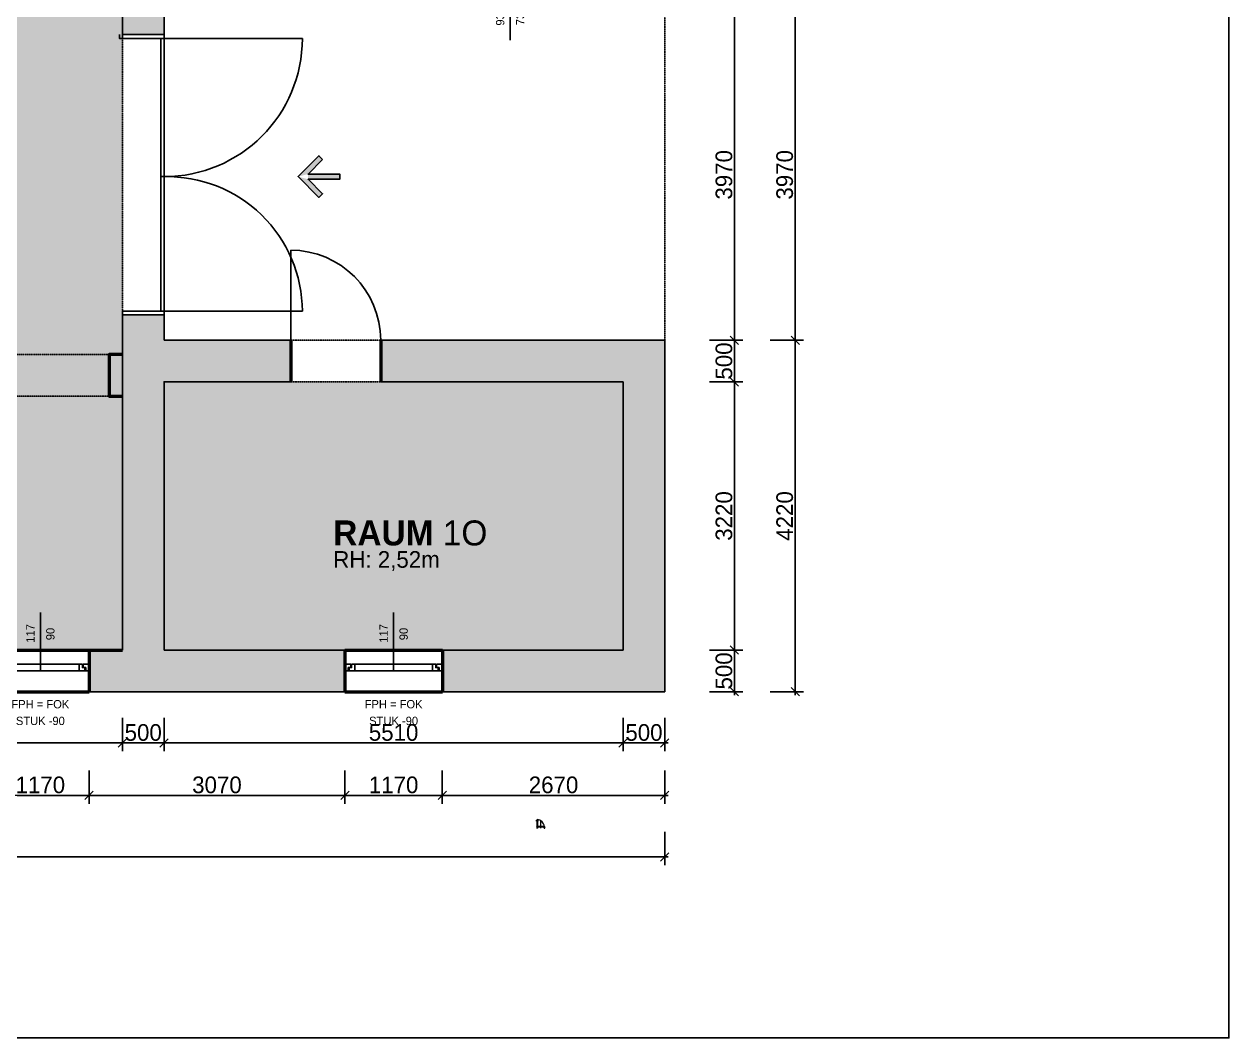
# Model space of a CAD drawing. Header units: metres. Extents: x 2773 to 296211, y -82189 to 61223.
# Drawn here: x 132476 to 146937, y -31770 to -19601 of the extents above; entities that cross this region are included whole.
import ezdxf
from ezdxf.enums import TextEntityAlignment as Align

# ---------------------------------------------------------------- set-up
doc = ezdxf.new("R2010")
doc.units = ezdxf.units.M
doc.header["$LTSCALE"] = 0.5
doc.header["$PDMODE"] = 3
doc.linetypes.add('DASHED2', pattern=[9.525, 6.35, -3.175])
doc.layers.add('-help', color=4, linetype='Continuous', plot=False)
doc.layers.add('KON_HL', color=4, linetype='Continuous', plot=False)
for name, color, linetype, lineweight in [('03 Trockenbau', 30, 'Continuous', 15), ('12 Innentüren', 7, 'Continuous', 5), ('KON_05', 5, 'Continuous', 50)]:
    doc.layers.add(name, color=color, linetype=linetype, lineweight=lineweight)
doc.layers.add('05A Massivholz', color=7, linetype='Continuous', lineweight=20, true_color=0xb85600)
for name, color, linetype in [('KON_025', 1, 'Continuous'), ('KON_050', 5, 'Continuous'), ('KON_MASS', 1, 'Continuous'), ('KON_SCHRAFF', 1, 'Continuous'), ('KON_STRICHLINIE', 1, 'DASHED2'), ('KON_TEXT', 1, 'Continuous')]:
    doc.layers.add(name, color=color, linetype=linetype)
doc.styles.add('Arial Narrow 3 skalliert', font='ARIALN.TTF', dxfattribs={"height": 3})
doc.styles.add('Century_Gothic', font='GOTHIC.TTF')
doc.dimstyles.new('ISO-50 -IR', dxfattribs={"dimscale": 0.5, "dimtxt": 0.2, "dimasz": 0.225, "dimexe": 0.2, "dimexo": 0.1, "dimgap": 0.05, "dimtad": 1, "dimdec": 0, "dimlfac": 100, "dimdsep": 46, "dimtxsty": 'Century_Gothic', "dimblk": 'OBLIQUE', "dimcen": 2.5, "dimdle": 0.2, "dimadec": 1, "dimazin": 0, "dimtfac": 1, "dimtdec": 0, "dimtix": 1, "dimtmove": 2, "dimatfit": 3, "dimldrblk": 'ARCHTICK', "dimfxl": 0.25, "dimfxlon": 1, "dimarcsym": 0})
doc.dimstyles.new('M - 20 - HTL HALLSTATT$0', dxfattribs={"dimscale": 200, "dimtxt": 1.5, "dimasz": 0.5, "dimexe": 0.5, "dimexo": 0.2, "dimgap": 0.1, "dimtad": 1, "dimdec": 1, "dimdsep": 46, "dimtxsty": 'Century_Gothic', "dimblk": 'OBLIQUE', "dimcen": 0, "dimdle": 0.2, "dimclrd": 256, "dimclre": 256, "dimclrt": 256, "dimadec": 1, "dimazin": 0, "dimtfac": 1, "dimtdec": 1, "dimtix": 1, "dimtofl": 0, "dimtmove": 2, "dimatfit": 3, "dimldrblk": 'DOT', "dimfxl": 1.5, "dimfxlon": 1, "dimlwd": -1, "dimlwe": -1, "dimarcsym": 0})

# ---------------------------------------------------------------- blocks, each defined once
blk = doc.blocks.new('PFEIL_E1')
blk.add_lwpolyline([(-0.823, -1.177), (-1, -1), (0, 0), (1, -1), (0.823, -1.177), (0.125, -0.479), (0.125, -2), (-0.125, -2), (-0.125, -0.479)], close=True)
for points in [[(-1, -1), (-0.823, -1.177), (0, 0), (-0.125, -0.479)], [(-0.125, -0.479), (0.125, -0.479), (-0.125, -2), (0.125, -2)], [(0, 0), (0.125, -0.479), (1, -1), (0.823, -1.177)]]:
    blk.add_solid(points)
blk = doc.blocks.new('fen')
for points in [[(-0.04, -0.07), (0, -0.07), (0, 0), (-0.08, 0), (-0.08, -0.04), (-0.04, -0.04)], [(-0.04, -0.05), (-0.08, -0.05), (-0.08, -0.12), (0, -0.12), (0, -0.08), (-0.04, -0.08)]]:
    blk.add_lwpolyline(points, close=True)
blk = doc.blocks.new('*D423')
at = {"layer": 'Defpoints', "color": 0, "transparency": 16777216}
for p in [(0, 0), (1.17, 0), (1.17, 0)]:
    blk.add_point(p, dxfattribs=at)
at = {"color": 0, "transparency": 16777216, "insert": (0.465, 0.45), "char_height": 0.1, "attachment_point": 5, "rotation": 90, "style": 'Century_Gothic'}
blk.add_mtext('117', dxfattribs=at)
blk = doc.blocks.new('_ArchTick')
at = {"color": 0, "linetype": 'Continuous', "const_width": 0.15}
blk.add_lwpolyline([(-0.5, -0.5), (0.5, 0.5)], dxfattribs=at)
blk = doc.blocks.new('_None')
blk = doc.blocks.new('IT 80 WS12 1')
at = {"layer": '05A Massivholz'}
blk.add_line((0.88, 0), (0.88, -0.12), dxfattribs=at)
for points in [[(-0.05, 0), (0, 0), (0, -0.12), (-0.05, -0.12)], [(0.93, 0), (0.88, 0), (0.88, -0.12), (0.92, -0.12)]]:
    blk.add_lwpolyline(points, dxfattribs=at)
at = {"layer": '12 Innentüren'}
for p, q in [((0, 0), (0, 0.04)), ((0, 0.04), (0.08, 0.02)), ((0, 0.03), (0, 0.03)), ((0, 0.03), (0, 0.03)), ((0.01, 0.04), (0.08, 0.03)), ((0.01, 0.03), (0.08, 0.02)), ((0.01, 0.01), (0.01, -0.03)), ((0.02, 0), (0.02, 0)), ((0.44, -0.15), (0.44, 0.74)), ((0, -0.02), (0.01, -0.02)), ((0.01, -0.02), (0.01, -0.02)), ((0.03, 0), (0.02, 0)), ((0.02, 0), (0.02, -0.02)), ((0.02, -0.02), (0.02, 0)), ((0.02, 0), (0.02, 0)), ((0.02, 0), (0.02, -0.01)), ((0.02, -0.01), (0.02, -0.12)), ((0.02, -0.02), (0.02, -0.02)), ((0.02, -0.12), (0.02, -0.09)), ((0.02, -0.09), (0.03, -0.09)), ((0.02, -0.12), (0.02, -0.12)), ((0.02, -0.12), (0.02, -0.12)), ((0.04, 0), (0.03, 0)), ((0.03, 0), (0.03, -0.01)), ((0.03, -0.01), (0.03, 0)), ((0.03, -0.01), (0.03, -0.01)), ((0.03, -0.09), (0.03, -0.12)), ((0.03, -0.12), (0.03, -0.12)), ((0.04, -0.01), (0.04, 0)), ((0.04, -0.12), (0.04, -0.01)), ((0.84, -0.01), (0.84, 0)), ((0.84, 0), (0.84, 0)), ((0.84, 0), (0.84, -0.01)), ((0.84, -0.12), (0.84, -0.01)), ((0.84, -0.01), (0.85, -0.01)), ((0.85, -0.12), (0.84, -0.12)), ((0.85, -0.01), (0.85, 0)), ((0.85, 0), (0.85, 0)), ((0.85, 0), (0.85, -0.02)), ((0.85, -0.02), (0.86, -0.02)), ((0.85, -0.12), (0.85, -0.09)), ((0.85, -0.09), (0.85, -0.09)), ((0.85, -0.09), (0.85, -0.12)), ((0.86, -0.12), (0.85, -0.12)), ((0.86, -0.02), (0.86, 0)), ((0.86, 0), (0.86, 0)), ((0.86, 0), (0.86, -0.01)), ((0.86, -0.01), (0.86, -0.12)), ((0.86, -0.12), (0.86, -0.12))]:
    blk.add_line(p, q, dxfattribs=at)
at = {"layer": '12 Innentüren', "flags": 128}
for points in [[(-0.02, 0.81), (-0.06, 0.81, 0.414214), (-0.06, 0.81), (-0.06, 0.69, -0.414214), (-0.06, 0.69), (-0.08, 0.69, -0.414214), (-0.08, 0.69), (-0.08, 0.83, -0.414214), (-0.08, 0.83), (-0.02, 0.83)], [(0.06, 0.81), (0.1, 0.81, -0.414214), (0.1, 0.81), (0.1, 0.69, 0.414214), (0.1, 0.69), (0.12, 0.69, 0.414214), (0.12, 0.69), (0.12, 0.83, 0.414214), (0.12, 0.83), (0.06, 0.83)]]:
    blk.add_lwpolyline(points, format="xyb", dxfattribs=at)
for points in [[(0.02, -0.02), (0.02, 0), (0.01, 0), (0.01, 0.01), (-0.04, 0.01), (-0.04, 0.01), (-0.05, 0.01), (-0.05, 0), (-0.05, 0), (-0.05, 0.02, -0.414214), (-0.05, 0.03), (0.02, 0.03, -0.414214), (0.02, 0.02), (0.02, -0.02), (0.02, -0.02), (0.02, -0.02)], [(-0.02, 0.83), (-0.02, 0.8, 0.414214), (-0.02, 0.8), (-0.01, 0.8), (-0.01, 0.83), (-0.02, 0.83, 0.414214)], [(-0.01, 0.79), (-0.01, 0.79, -0.414214), (-0.01, 0.79), (-0.01, 0.84, -0.414214), (-0.01, 0.84), (-0.01, 0.84)], [(0.06, 0.79), (0.06, 0.79, 0.414214), (0.06, 0.79), (0.06, 0.84, 0.414214), (0.06, 0.84), (0.06, 0.84)], [(0.06, 0.83), (0.06, 0.8, -0.414214), (0.06, 0.8), (0.06, 0.8), (0.06, 0.83), (0.06, 0.83, -0.414214)], [(0.86, -0.02), (0.86, 0), (0.86, 0), (0.86, 0.01), (0.91, 0.01), (0.91, 0.01), (0.92, 0.01), (0.92, 0), (0.93, 0), (0.93, 0.02, 0.414214), (0.92, 0.03), (0.86, 0.03, 0.414214), (0.85, 0.02), (0.85, -0.02), (0.85, -0.02), (0.86, -0.02)], [(0.85, 0.03), (0.86, 0.03), (0.86, 0.01), (0.85, 0.01), (0.85, 0.02, -0.414214)], [(0.86, 0.01), (0.86, 0.02), (0.87, 0.02), (0.87, 0.01, -0.06387), (0.87, 0, 0.06387), (0.87, 0), (0.87, -0.03), (0.86, -0.03), (0.86, 0, -0.06387), (0.86, 0, 0.06387)], [(0.02, -0.1), (0.02, -0.1), (0.03, -0.1), (0.03, -0.1), (0.03, -0.14, -0.414214), (0.02, -0.14), (-0.04, -0.14, -0.414214), (-0.05, -0.14), (-0.05, -0.12), (-0.04, -0.12), (-0.04, -0.13), (-0.03, -0.13), (-0.03, -0.13), (0.02, -0.13), (0.02, -0.13), (0.02, -0.13)], [(0.85, -0.1), (0.85, -0.1), (0.85, -0.1), (0.85, -0.1), (0.85, -0.14, 0.414214), (0.85, -0.14), (0.92, -0.14, 0.414214), (0.92, -0.14), (0.92, -0.12), (0.92, -0.12), (0.92, -0.13), (0.91, -0.13), (0.91, -0.13), (0.86, -0.13), (0.86, -0.13), (0.85, -0.13)]]:
    blk.add_lwpolyline(points, format="xyb", close=True, dxfattribs=at)
for points in [[(-0.01, 0.13), (-0.01, 0.9), (0.01, 0.9), (0.01, 0.89), (0.04, 0.89), (0.04, 0.87), (0.06, 0.87), (0.06, 0.14), (0.06, 0.08), (0.04, 0.08), (0.04, 0.06), (0.01, 0.06), (0.01, 0.05), (-0.01, 0.05), (-0.01, 0.14)], [(-0.01, 0.9), (-0.01, 0.9), (-0.01, 0.13)], [(-0.01, 0.05), (-0.01, 0.05), (-0.01, 0.14)], [(0.06, 0.13), (0.06, 0.08), (0.04, 0.08), (0.04, 0.06), (0.01, 0.06), (0.01, 0.05), (-0.01, 0.05), (-0.01, 0.13)], [(-0.01, 0.05), (-0.01, 0.05), (-0.01, 0.13)], [(0.01, 0.05), (0.86, 0.05), (0.86, 0.03), (0.85, 0.03), (0.85, 0), (0.83, 0), (0.83, -0.02), (0.63, -0.02), (0.04, -0.02), (0.04, 0), (0.03, 0), (0.03, 0.03), (0.01, 0.03), (0.01, 0.05), (0.01, 0.05)], [(0.01, 0.05), (0.01, 0.05), (0.1, 0.05)], [(0.86, 0.05), (0.86, 0.05), (0.01, 0.05)]]:
    blk.add_lwpolyline(points, dxfattribs=at)
at = {"layer": '12 Innentüren'}
for points in [[(0, -0.02, -0.17114), (0, -0.02), (0, 0.01)], [(0.02, -0.01, 0.278459), (0.01, -0.01), (0.01, 0), (0.01, 0.01, -0.414214), (0.01, 0.01)], [(0.01, -0.02, -0.17114), (0.01, -0.01), (0.01, -0.01), (0.01, -0.01, -0.278459), (0.01, -0.01), (0.01, -0.03), (0.02, -0.03)], [(0.01, -0.02, -0.226983), (0.01, -0.02), (0.01, -0.02)], [(0.01, -0.02), (0.01, -0.02, -0.226983), (0.01, -0.02)]]:
    blk.add_lwpolyline(points, format="xyb", dxfattribs=at)
for points in [[(0, 0), (0, 0), (0, 0.01)], [(0, 0), (0, -0.03), (0.02, -0.03)], [(0.01, 0.01), (0.01, 0.01), (0.01, 0.01)]]:
    blk.add_lwpolyline(points, dxfattribs=at)
for radius in [0.009, 0.006]:
    blk.add_circle((0, 0.04), radius, dxfattribs=at)
for centre, radius, start, end in [((0, 0.04), 0.85, 0.6349, 90.635), ((0.01, 0.01), 0.002, 90, 180), ((0.03, -0.12), 0.005, 270, 0), ((0.84, -0.12), 0.005, 180, 270)]:
    blk.add_arc(centre, radius, start, end, dxfattribs=at)
blk = doc.blocks.new('_Oblique')
at = {"color": 0, "linetype": 'ByBlock', "lineweight": -2}
blk.add_line((-0.5, -0.5), (0.5, 0.5), dxfattribs=at)
blk = doc.blocks.new('*D545')
at = {"layer": 'Defpoints', "color": 0, "transparency": 16777216}
for p in [(139666, -19425), (140166, -23395), (141002, -23395)]:
    blk.add_point(p, dxfattribs=at)
at = {"layer": 'KON_MASS', "transparency": 16777216}
for p, q in [((140702, -19425), (141102, -19425)), ((141002, -19385), (141002, -23435)), ((140702, -23395), (141102, -23395))]:
    blk.add_line(p, q, dxfattribs=at)
at = {"layer": 'KON_MASS', "transparency": 16777216, "xscale": 100, "yscale": 100, "zscale": 100}
for p, rotation in [((141002, -19425), 90), ((141002, -23395), 270)]:
    blk.add_blockref('_Oblique', p, dxfattribs=dict(at, rotation=rotation))
at = {"layer": 'KON_MASS', "transparency": 16777216, "insert": (140877, -21410), "char_height": 200, "attachment_point": 5, "rotation": 90, "style": 'Century_Gothic'}
blk.add_mtext('3970', dxfattribs=at)
blk = doc.blocks.new('_Dot')
at = {"color": 0, "linetype": 'ByBlock', "lineweight": -2}
blk.add_line((-0.5, 0), (-1, 0), dxfattribs=at)
at = {"color": 0, "linetype": 'ByBlock', "const_width": 0.5}
blk.add_lwpolyline([(-0.25, 0, 1), (0.25, 0, 1)], format="xyb", close=True, dxfattribs=at)
blk = doc.blocks.new('*D546')
at = {"layer": 'Defpoints', "color": 0, "transparency": 16777216}
for p in [(140166, -23395), (139666, -23895), (141002, -23895)]:
    blk.add_point(p, dxfattribs=at)
at = {"layer": 'KON_MASS', "transparency": 16777216}
for p, q in [((140702, -23395), (141102, -23395)), ((141002, -23355), (141002, -23935)), ((140702, -23895), (141102, -23895))]:
    blk.add_line(p, q, dxfattribs=at)
at = {"layer": 'KON_MASS', "transparency": 16777216, "xscale": 100, "yscale": 100, "zscale": 100}
for p, rotation in [((141002, -23395), 90), ((141002, -23895), 270)]:
    blk.add_blockref('_Oblique', p, dxfattribs=dict(at, rotation=rotation))
at = {"layer": 'KON_MASS', "transparency": 16777216, "insert": (140877, -23645), "char_height": 200, "attachment_point": 5, "rotation": 90, "style": 'Century_Gothic'}
blk.add_mtext('500', dxfattribs=at)
blk = doc.blocks.new('*D547')
at = {"layer": 'Defpoints', "color": 0, "transparency": 16777216}
for p in [(139666, -23895), (139666, -27115), (141002, -27115)]:
    blk.add_point(p, dxfattribs=at)
at = {"layer": 'KON_MASS', "transparency": 16777216}
for p, q in [((141002, -23855), (141002, -27155)), ((140702, -23895), (141102, -23895)), ((140702, -27115), (141102, -27115))]:
    blk.add_line(p, q, dxfattribs=at)
at = {"layer": 'KON_MASS', "transparency": 16777216, "xscale": 100, "yscale": 100, "zscale": 100}
for p, rotation in [((141002, -23895), 90), ((141002, -27115), 270)]:
    blk.add_blockref('_Oblique', p, dxfattribs=dict(at, rotation=rotation))
at = {"layer": 'KON_MASS', "transparency": 16777216, "insert": (140877, -25505), "char_height": 200, "attachment_point": 5, "rotation": 90, "style": 'Century_Gothic'}
blk.add_mtext('3220', dxfattribs=at)
blk = doc.blocks.new('*D548')
at = {"layer": 'Defpoints', "color": 0, "transparency": 16777216}
for p in [(139666, -27115), (140166, -27615), (141002, -27615)]:
    blk.add_point(p, dxfattribs=at)
at = {"layer": 'KON_MASS', "transparency": 16777216}
for p, q in [((140702, -27115), (141102, -27115)), ((141002, -27075), (141002, -27655)), ((140702, -27615), (141102, -27615))]:
    blk.add_line(p, q, dxfattribs=at)
at = {"layer": 'KON_MASS', "transparency": 16777216, "xscale": 100, "yscale": 100, "zscale": 100}
for p, rotation in [((141002, -27115), 90), ((141002, -27615), 270)]:
    blk.add_blockref('_Oblique', p, dxfattribs=dict(at, rotation=rotation))
at = {"layer": 'KON_MASS', "transparency": 16777216, "insert": (140877, -27365), "char_height": 200, "attachment_point": 5, "rotation": 90, "style": 'Century_Gothic'}
blk.add_mtext('500', dxfattribs=at)
blk = doc.blocks.new('*D550')
at = {"layer": 'Defpoints', "color": 0, "transparency": 16777216}
for p in [(140166, -19425), (140166, -23395), (141731, -23395)]:
    blk.add_point(p, dxfattribs=at)
at = {"layer": 'KON_MASS', "transparency": 16777216}
for p, q in [((141431, -19425), (141831, -19425)), ((141731, -19385), (141731, -23435)), ((141431, -23395), (141831, -23395))]:
    blk.add_line(p, q, dxfattribs=at)
at = {"layer": 'KON_MASS', "transparency": 16777216, "xscale": 100, "yscale": 100, "zscale": 100}
for p, rotation in [((141731, -19425), 90), ((141731, -23395), 270)]:
    blk.add_blockref('_Oblique', p, dxfattribs=dict(at, rotation=rotation))
at = {"layer": 'KON_MASS', "transparency": 16777216, "insert": (141606, -21410), "char_height": 200, "attachment_point": 5, "rotation": 90, "style": 'Century_Gothic'}
blk.add_mtext('3970', dxfattribs=at)
blk = doc.blocks.new('*D551')
at = {"layer": 'Defpoints', "color": 0, "transparency": 16777216}
for p in [(140166, -23395), (140166, -27615), (141731, -27615)]:
    blk.add_point(p, dxfattribs=at)
at = {"layer": 'KON_MASS', "transparency": 16777216}
for p, q in [((141431, -23395), (141831, -23395)), ((141731, -23355), (141731, -27655)), ((141431, -27615), (141831, -27615))]:
    blk.add_line(p, q, dxfattribs=at)
at = {"layer": 'KON_MASS', "transparency": 16777216, "xscale": 100, "yscale": 100, "zscale": 100}
for p, rotation in [((141731, -23395), 90), ((141731, -27615), 270)]:
    blk.add_blockref('_Oblique', p, dxfattribs=dict(at, rotation=rotation))
at = {"layer": 'KON_MASS', "transparency": 16777216, "insert": (141606, -25505), "char_height": 200, "attachment_point": 5, "rotation": 90, "style": 'Century_Gothic'}
blk.add_mtext('4220', dxfattribs=at)
blk = doc.blocks.new('*D553')
at = {"layer": 'Defpoints', "color": 0, "transparency": 16777216}
for p in [(139666, -27115), (140166, -27615), (139666, -28230)]:
    blk.add_point(p, dxfattribs=at)
at = {"layer": 'KON_MASS', "transparency": 16777216}
for p, q in [((139666, -27930), (139666, -28330)), ((140166, -27930), (140166, -28330)), ((140206, -28230), (139626, -28230))]:
    blk.add_line(p, q, dxfattribs=at)
at = {"layer": 'KON_MASS', "transparency": 16777216, "xscale": 100, "yscale": 100, "zscale": 100, "rotation": 180}
blk.add_blockref('_Oblique', (139666, -28230), dxfattribs=at)
at = {"layer": 'KON_MASS', "transparency": 16777216, "xscale": 100, "yscale": 100, "zscale": 100}
blk.add_blockref('_Oblique', (140166, -28230), dxfattribs=at)
at = {"layer": 'KON_MASS', "transparency": 16777216, "insert": (139916, -28105), "char_height": 200, "attachment_point": 5, "style": 'Century_Gothic'}
blk.add_mtext('500', dxfattribs=at)
blk = doc.blocks.new('*D554')
at = {"layer": 'Defpoints', "color": 0, "transparency": 16777216}
for p in [(134156, -27115), (139666, -27115), (134156, -28230)]:
    blk.add_point(p, dxfattribs=at)
at = {"layer": 'KON_MASS', "transparency": 16777216}
for p, q in [((134156, -27930), (134156, -28330)), ((139666, -27930), (139666, -28330)), ((139706, -28230), (134116, -28230))]:
    blk.add_line(p, q, dxfattribs=at)
at = {"layer": 'KON_MASS', "transparency": 16777216, "xscale": 100, "yscale": 100, "zscale": 100, "rotation": 180}
blk.add_blockref('_Oblique', (134156, -28230), dxfattribs=at)
at = {"layer": 'KON_MASS', "transparency": 16777216, "xscale": 100, "yscale": 100, "zscale": 100}
blk.add_blockref('_Oblique', (139666, -28230), dxfattribs=at)
at = {"layer": 'KON_MASS', "transparency": 16777216, "insert": (136911, -28105), "char_height": 200, "attachment_point": 5, "style": 'Century_Gothic'}
blk.add_mtext('5510', dxfattribs=at)
blk = doc.blocks.new('*D555')
at = {"layer": 'Defpoints', "color": 0, "transparency": 16777216}
for p in [(133656, -27115), (134156, -27115), (133656, -28230)]:
    blk.add_point(p, dxfattribs=at)
at = {"layer": 'KON_MASS', "transparency": 16777216}
for p, q in [((133656, -27930), (133656, -28330)), ((134156, -27930), (134156, -28330)), ((134196, -28230), (133616, -28230))]:
    blk.add_line(p, q, dxfattribs=at)
at = {"layer": 'KON_MASS', "transparency": 16777216, "xscale": 100, "yscale": 100, "zscale": 100, "rotation": 180}
blk.add_blockref('_Oblique', (133656, -28230), dxfattribs=at)
at = {"layer": 'KON_MASS', "transparency": 16777216, "xscale": 100, "yscale": 100, "zscale": 100}
blk.add_blockref('_Oblique', (134156, -28230), dxfattribs=at)
at = {"layer": 'KON_MASS', "transparency": 16777216, "insert": (133906, -28105), "char_height": 200, "attachment_point": 5, "style": 'Century_Gothic'}
blk.add_mtext('500', dxfattribs=at)
blk = doc.blocks.new('*D556')
at = {"layer": 'Defpoints', "color": 0, "transparency": 16777216}
for p in [(122216, -27115), (133656, -27115), (122216, -28230)]:
    blk.add_point(p, dxfattribs=at)
at = {"layer": 'KON_MASS', "transparency": 16777216}
for p, q in [((122216, -27930), (122216, -28330)), ((133656, -27930), (133656, -28330)), ((133696, -28230), (122176, -28230))]:
    blk.add_line(p, q, dxfattribs=at)
at = {"layer": 'KON_MASS', "transparency": 16777216, "xscale": 100, "yscale": 100, "zscale": 100, "rotation": 180}
blk.add_blockref('_Oblique', (122216, -28230), dxfattribs=at)
at = {"layer": 'KON_MASS', "transparency": 16777216, "xscale": 100, "yscale": 100, "zscale": 100}
blk.add_blockref('_Oblique', (133656, -28230), dxfattribs=at)
at = {"layer": 'KON_MASS', "transparency": 16777216, "insert": (127936, -28105), "char_height": 200, "attachment_point": 5, "style": 'Century_Gothic'}
blk.add_mtext('11440', dxfattribs=at)
blk = doc.blocks.new('*D559')
at = {"layer": 'Defpoints', "color": 0, "transparency": 16777216}
for p in [(132086, -27615), (133256, -27615), (133256, -28859)]:
    blk.add_point(p, dxfattribs=at)
at = {"layer": 'KON_MASS', "transparency": 16777216}
for p, q in [((132086, -28559), (132086, -28959)), ((133256, -28559), (133256, -28959)), ((132046, -28859), (133296, -28859))]:
    blk.add_line(p, q, dxfattribs=at)
at = {"layer": 'KON_MASS', "transparency": 16777216, "xscale": 100, "yscale": 100, "zscale": 100, "rotation": 180}
blk.add_blockref('_Oblique', (132086, -28859), dxfattribs=at)
at = {"layer": 'KON_MASS', "transparency": 16777216, "xscale": 100, "yscale": 100, "zscale": 100}
blk.add_blockref('_Oblique', (133256, -28859), dxfattribs=at)
at = {"layer": 'KON_MASS', "transparency": 16777216, "insert": (132671, -28734), "char_height": 200, "attachment_point": 5, "style": 'Century_Gothic'}
blk.add_mtext('1170', dxfattribs=at)
blk = doc.blocks.new('*D560')
at = {"layer": 'Defpoints', "color": 0, "transparency": 16777216}
for p in [(133256, -27615), (136326, -27615), (136326, -28859)]:
    blk.add_point(p, dxfattribs=at)
at = {"layer": 'KON_MASS', "transparency": 16777216}
for p, q in [((133256, -28559), (133256, -28959)), ((136326, -28559), (136326, -28959)), ((133216, -28859), (136366, -28859))]:
    blk.add_line(p, q, dxfattribs=at)
at = {"layer": 'KON_MASS', "transparency": 16777216, "xscale": 100, "yscale": 100, "zscale": 100, "rotation": 180}
blk.add_blockref('_Oblique', (133256, -28859), dxfattribs=at)
at = {"layer": 'KON_MASS', "transparency": 16777216, "xscale": 100, "yscale": 100, "zscale": 100}
blk.add_blockref('_Oblique', (136326, -28859), dxfattribs=at)
at = {"layer": 'KON_MASS', "transparency": 16777216, "insert": (134791, -28734), "char_height": 200, "attachment_point": 5, "style": 'Century_Gothic'}
blk.add_mtext('3070', dxfattribs=at)
blk = doc.blocks.new('*D561')
at = {"layer": 'Defpoints', "color": 0, "transparency": 16777216}
for p in [(136326, -27615), (137496, -27615), (137496, -28859)]:
    blk.add_point(p, dxfattribs=at)
at = {"layer": 'KON_MASS', "transparency": 16777216}
for p, q in [((136326, -28559), (136326, -28959)), ((137496, -28559), (137496, -28959)), ((136286, -28859), (137536, -28859))]:
    blk.add_line(p, q, dxfattribs=at)
at = {"layer": 'KON_MASS', "transparency": 16777216, "xscale": 100, "yscale": 100, "zscale": 100, "rotation": 180}
blk.add_blockref('_Oblique', (136326, -28859), dxfattribs=at)
at = {"layer": 'KON_MASS', "transparency": 16777216, "xscale": 100, "yscale": 100, "zscale": 100}
blk.add_blockref('_Oblique', (137496, -28859), dxfattribs=at)
at = {"layer": 'KON_MASS', "transparency": 16777216, "insert": (136911, -28734), "char_height": 200, "attachment_point": 5, "style": 'Century_Gothic'}
blk.add_mtext('1170', dxfattribs=at)
blk = doc.blocks.new('*D562')
at = {"layer": 'Defpoints', "color": 0, "transparency": 16777216}
for p in [(137496, -27615), (140166, -27615), (140166, -28859)]:
    blk.add_point(p, dxfattribs=at)
at = {"layer": 'KON_MASS', "transparency": 16777216}
for p, q in [((137496, -28559), (137496, -28959)), ((140166, -28559), (140166, -28959)), ((137456, -28859), (140206, -28859))]:
    blk.add_line(p, q, dxfattribs=at)
at = {"layer": 'KON_MASS', "transparency": 16777216, "xscale": 100, "yscale": 100, "zscale": 100, "rotation": 180}
blk.add_blockref('_Oblique', (137496, -28859), dxfattribs=at)
at = {"layer": 'KON_MASS', "transparency": 16777216, "xscale": 100, "yscale": 100, "zscale": 100}
blk.add_blockref('_Oblique', (140166, -28859), dxfattribs=at)
at = {"layer": 'KON_MASS', "transparency": 16777216, "insert": (138831, -28734), "char_height": 200, "attachment_point": 5, "style": 'Century_Gothic'}
blk.add_mtext('2670', dxfattribs=at)
blk = doc.blocks.new('*D563')
at = {"layer": 'Defpoints', "color": 0, "transparency": 16777216}
for p in [(121716, -27615), (140166, -27615), (140166, -29597)]:
    blk.add_point(p, dxfattribs=at)
at = {"layer": 'KON_MASS', "transparency": 16777216}
for p, q in [((121716, -29297), (121716, -29697)), ((140166, -29297), (140166, -29697)), ((121676, -29597), (140206, -29597))]:
    blk.add_line(p, q, dxfattribs=at)
at = {"layer": 'KON_MASS', "transparency": 16777216, "xscale": 100, "yscale": 100, "zscale": 100, "rotation": 180}
blk.add_blockref('_Oblique', (121716, -29597), dxfattribs=at)
at = {"layer": 'KON_MASS', "transparency": 16777216, "xscale": 100, "yscale": 100, "zscale": 100}
blk.add_blockref('_Oblique', (140166, -29597), dxfattribs=at)
at = {"layer": 'KON_MASS', "transparency": 16777216, "insert": (130941, -29472), "char_height": 200, "attachment_point": 5, "style": 'Century_Gothic'}
blk.add_mtext('18450', dxfattribs=at)
blk = doc.blocks.new('*D686')
at = {"layer": 'Defpoints', "color": 0, "transparency": 16777216}
for p in [(0, 0.08), (0.93, 0.08), (0.93, 0.08)]:
    blk.add_point(p, dxfattribs=at)
at = {"color": 0, "transparency": 16777216, "insert": (0.345, -0.37), "char_height": 0.1, "attachment_point": 5, "rotation": 90, "style": 'Century_Gothic'}
blk.add_mtext('93', dxfattribs=at)
blk = doc.blocks.new('*U419')
blk.add_lwpolyline([(0.585, 0), (0.585, 0.7)])
blk.add_lwpolyline([(0.12, 0), (0.12, 0.08), (1.05, 0.08), (1.05, 0)], close=True)
at = {"rotation": 90}
blk.add_blockref('fen', (0, 0.08), dxfattribs=at)
at = {"xscale": -1, "rotation": 270}
blk.add_blockref('fen', (1.17, 0.08), dxfattribs=at)
at = {"style": 'Century_Gothic'}
blk.add_attdef('HÖHE', text='', height=0.1, rotation=90, dxfattribs=at).set_placement((0.705, 0.443), align=Align.MIDDLE_CENTER)
for tag, p in [('FPH', (0.585, -0.4)), ('STUK', (0.585, -0.6))]:
    blk.add_attdef(tag, text='', height=0.1, dxfattribs=at).set_placement(p, align=Align.MIDDLE_CENTER)
dim = blk.add_linear_dim(base=(1.17, 0), p1=(0, 0), p2=(1.17, 0), dimstyle='ISO-50 -IR', override={"dimblk1": 'None', "dimblk2": 'None', "dimsah": 1, "dimse1": 1, "dimse2": 1, "dimsd1": 1, "dimsd2": 1})
dim.commit()
dim.dimension.update_dxf_attribs({"geometry": '*D423', "text_midpoint": (0.465, 0.45), "dimtype": 160, "text_rotation": 90})
blk = doc.blocks.new('*U685')
blk.add_lwpolyline([(0.12, 0.08), (0.12, 0), (0.81, 0), (0.81, 0.08)], close=True)
blk.add_lwpolyline([(0.465, 0.08), (0.465, -0.62)])
at = {"xscale": -1, "rotation": 89.99999999999993}
blk.add_blockref('fen', (0, 0), dxfattribs=at)
at = {"rotation": 269.9999999999999}
blk.add_blockref('fen', (0.93, 0), dxfattribs=at)
at = {"style": 'Century_Gothic'}
for tag, rotation, p in [('STUK', 360, (0.465, 0.68)), ('FPH', 360, (0.465, 0.48)), ('HÖHE', 90, (0.585, -0.378))]:
    blk.add_attdef(tag, text='', height=0.1, rotation=rotation, dxfattribs=at).set_placement(p, align=Align.MIDDLE_CENTER)
dim = blk.add_linear_dim(base=(0.93, 0.08), p1=(0, 0.08), p2=(0.93, 0.08), dimstyle='ISO-50 -IR', override={"dimblk1": 'None', "dimblk2": 'None', "dimsah": 1, "dimse1": 1, "dimse2": 1, "dimsd1": 1, "dimsd2": 1})
dim.commit()
dim.dimension.update_dxf_attribs({"geometry": '*D686', "text_midpoint": (0.345, -0.37), "dimtype": 160, "text_rotation": 90})

msp = doc.modelspace()

# ---------------------------------------------------------------- hatches: boundary and pattern name
at = {"layer": 'KON_SCHRAFF', "true_color": 0x939598, "transparency": 33554602}
h = msp.add_hatch(color=252, dxfattribs=at)
h.dxf.hatch_style = 1
h.paths.add_polyline_path([(131016.21, -14494.55), (121716.21, -14494.55), (121716.21, -15594.55), (122216.21, -15594.55), (122216.21, -14994.55), (127086.21, -14994.55), (127266.21, -14994.55), (131016.21, -14994.55)])
h.paths.add_polyline_path([(133716.21, -14494.55), (132166.21, -14494.55), (132166.21, -14994.55), (132166.21, -18924.55), (131526.21, -18924.55), (131526.21, -19445.99), (132666.21, -19445.99), (132666.21, -14994.55), (133716.21, -14994.55)])
h.paths.add_polyline_path([(136486.21, -14494.55), (134346.21, -14494.55), (134346.21, -14994.55), (136486.21, -14994.55)])
h.paths.add_polyline_path([(140166.21, -14494.55), (137626.21, -14494.55), (137626.21, -14994.55), (139666.21, -14994.55), (139666.21, -18924.55), (138776.21, -18924.55), (138776.21, -19424.55), (140166.21, -19424.55)])
h.paths.add_polyline_path([(137846.21, -18924.55), (134156.21, -18924.55), (133656.21, -18924.55), (133656.21, -19424.55), (133656.21, -19727.05), (134156.21, -19727.05), (134156.21, -19424.55), (137846.21, -19424.55)])
h.paths.add_polyline_path([(134156.21, -23092.05), (133656.21, -23092.05), (133656.21, -23394.55), (133656.21, -27114.55), (133256.21, -27114.55), (133256.21, -27614.55), (136326.21, -27614.55), (136326.21, -27114.55), (134156.21, -27114.55), (134156.21, -23894.55)])
h.paths.add_polyline_path([(135676.21, -23394.55), (134156.21, -23394.55), (134156.21, -23894.55), (135676.21, -23894.55)], flags=17)
h.paths.add_polyline_path([(140166.21, -23394.55), (136756.21, -23394.55), (136756.21, -23894.55), (139666.21, -23894.55), (139666.21, -27114.55), (137496.21, -27114.55), (137496.21, -27614.55), (140166.21, -27614.55)])
h.paths.add_polyline_path([(132086.21, -27114.55), (130346.21, -27114.55), (122216.21, -27114.55), (122216.21, -26167.55), (121716.21, -26167.55), (121716.21, -27614.55), (130346.21, -27614.55), (132086.21, -27614.55)])
h.paths.add_polyline_path([(132336.21, -23567.55), (122216.21, -23567.55), (122216.21, -23092.05), (121716.21, -23092.05), (121716.21, -25007.55), (122216.21, -25007.55), (122216.21, -24067.55), (132336.21, -24067.55)])
h.paths.add_polyline_path([(122216.21, -18665.99), (121716.21, -18665.99), (121716.21, -19727.05), (122216.21, -19727.05), (122216.21, -19445.99), (122216.21, -19265.99)])
h.paths.add_polyline_path([(122216.21, -16594.55), (121716.21, -16594.55), (121716.21, -17665.99), (122216.21, -17665.99)])
at = {"layer": 'KON_SCHRAFF', "true_color": 0xc5b7aa, "transparency": 33554470}
h = msp.add_hatch(color=9, dxfattribs=at)
h.dxf.hatch_style = 1
h.paths.add_polyline_path([(132166.21, -14994.55), (127086.21, -14994.55), (122216.21, -14994.55), (122216.21, -19445.99), (122216.21, -23567.55), (132336.21, -23567.55), (132336.21, -24067.55), (122216.21, -24067.55), (122216.21, -27114.55), (133656.21, -27114.55), (133656.21, -24067.55), (133496.21, -24067.55), (133496.21, -23567.55), (133656.21, -23567.55), (133656.21, -18924.55), (139666.21, -18924.55), (139666.21, -14994.55), (132666.21, -14994.55), (132666.21, -19445.99), (131526.21, -19445.99), (131526.21, -18924.55), (132166.21, -18924.55)])
h.paths.add_polyline_path([(139666.21, -23894.55), (134156.21, -23894.55), (134156.21, -27114.55), (139666.21, -27114.55)], flags=17)
at = {"layer": 'KON_SCHRAFF', "true_color": 0xb5a392, "transparency": 33554613}
h = msp.add_hatch(color=253, dxfattribs=at)
h.dxf.hatch_style = 1
h.paths.add_polyline_path([(122216.21, -19265.99), (122216.21, -19445.99), (125626.21, -19445.99), (125626.21, -19265.99)])
h.paths.add_polyline_path([(127086.21, -19445.99), (127456.21, -19445.99), (127456.21, -18924.55), (127086.21, -18924.55)])
h.paths.add_polyline_path([(129896.21, -19445.99), (130266.21, -19445.99), (130266.21, -18924.55), (129896.21, -18924.55)])
h.paths.add_polyline_path([(127302.2, -21730.67), (128716.82, -21730.67), (128716.82, -21298.93), (127302.2, -21298.93)], flags=9)
h.paths.add_polyline_path([(126697.48, -21536.33), (128878.34, -21536.33), (128878.34, -20879.94), (126697.48, -20879.94)], flags=9)
h.paths.add_polyline_path([(136111.32, -26243.21), (137525.94, -26243.21), (137525.94, -25811.46), (136111.32, -25811.46)], flags=9)
h.paths.add_polyline_path([(136073.61, -26033.21), (138128.23, -26033.21), (138128.23, -25376.82), (136073.61, -25376.82)], flags=9)
h.paths.add_polyline_path([(126717.86, -26108.44), (128132.47, -26108.44), (128132.47, -25676.69), (126717.86, -25676.69)], flags=9)
h.paths.add_polyline_path([(126680.15, -25898.44), (128734.77, -25898.44), (128734.77, -25242.05), (126680.15, -25242.05)], flags=9)
h.paths.add_polyline_path([(128830.35, -17232.68), (130244.97, -17232.68), (130244.97, -16800.94), (128830.35, -16800.94)], flags=9)
h.paths.add_polyline_path([(128792.64, -17022.69), (130847.26, -17022.69), (130847.26, -16366.3), (128792.64, -16366.3)], flags=9)
h.paths.add_polyline_path([(135416.73, -17232.68), (136831.34, -17232.68), (136831.34, -16800.94), (135416.73, -16800.94)], flags=9)
h.paths.add_polyline_path([(135379.02, -17022.69), (137433.64, -17022.69), (137433.64, -16366.3), (135379.02, -16366.3)], flags=9)
at = {"layer": 'KON_SCHRAFF', "true_color": 0x939598, "transparency": 33554602}
h = msp.add_hatch(color=252, dxfattribs=at)
h.dxf.hatch_style = 1
h.paths.add_polyline_path([(133656.21, -23567.55), (133496.21, -23567.55), (133496.21, -24067.55), (133656.21, -24067.55)])

# ---------------------------------------------------------------- linework, layer by layer
at = {"layer": '-help'}
msp.add_lwpolyline([(146936.79, -10906.62), (113860.52, -10906.62), (113860.52, -31770.04), (146936.79, -31770.04)], close=True, dxfattribs=at)
at = {"layer": 'KON_025'}
for points in [[(133656.21, -19772.05), (133656.21, -19727.05), (134156.21, -19727.05), (134156.21, -19772.05)], [(134116.21, -21432.05), (134116.21, -19772.05), (134156.21, -19772.05), (134156.21, -21432.05)], [(134116.21, -23047.05), (134116.21, -21432.05), (134156.21, -21432.05), (134156.21, -23047.05)], [(133656.21, -23092.05), (133656.21, -23047.05), (134156.21, -23047.05), (134156.21, -23092.05)]]:
    msp.add_lwpolyline(points, close=True, dxfattribs=at)
for points in [[(134156.21, -19772.05), (135816.21, -19772.05)], [(135676.21, -23894.55), (135676.21, -22314.55)], [(134156.21, -23047.05), (135816.21, -23047.05)]]:
    msp.add_lwpolyline(points, dxfattribs=at)
for centre, radius, start, end in [((134156.21, -19772.05), 1660, 270, 0), ((134194.11, -23053.72), 1622.11, 0.23552, 91.338922), ((135676.21, -23394.55), 1080, 0, 90)]:
    msp.add_arc(centre, radius, start, end, dxfattribs=at)
at = {"layer": 'KON_05'}
for points in [[(135676.21, -23394.55), (135676.21, -23894.55)], [(136756.21, -23394.55), (136756.21, -23894.55)], [(133496.21, -23567.55), (133496.21, -24067.55)], [(133656.21, -23567.55), (133496.21, -23567.55), (133496.21, -24067.55), (133656.21, -24067.55)], [(132086.21, -27114.55), (133656.21, -27114.55)], [(133256.21, -27114.55), (133256.21, -27614.55)], [(136326.21, -27114.55), (136326.21, -27614.55)], [(136326.21, -27114.55), (137496.21, -27114.55)], [(137496.21, -27114.55), (137496.21, -27614.55)], [(132086.21, -27614.55), (133256.21, -27614.55)], [(136326.21, -27614.55), (137496.21, -27614.55)]]:
    msp.add_lwpolyline(points, dxfattribs=at)
at = {"layer": 'KON_050'}
for points in [[(133656.21, -19727.05), (133656.21, -18924.55)], [(133656.21, -19424.55), (133656.21, -19727.05), (134156.21, -19727.05), (134156.21, -19424.55)], [(133656.21, -23567.55), (133656.21, -23092.05), (134156.21, -23092.05), (134156.21, -23394.55)], [(135676.21, -23394.55), (134156.21, -23394.55)], [(140166.21, -23394.55), (136756.21, -23394.55)], [(140166.21, -23394.55), (140166.21, -27614.55), (137496.21, -27614.55)], [(133656.21, -23567.55), (133496.21, -23567.55)], [(134156.21, -27114.55), (134156.21, -23894.55), (135676.21, -23894.55)], [(136756.21, -23894.55), (139666.21, -23894.55)], [(139666.21, -23894.55), (139666.21, -27114.55), (137496.21, -27114.55)], [(133496.21, -24067.55), (133656.21, -24067.55)], [(133656.21, -24067.55), (133656.21, -27114.55)], [(133656.21, -27114.55), (133256.21, -27114.55)], [(136326.21, -27114.55), (134156.21, -27114.55)], [(136326.21, -27614.55), (133256.21, -27614.55)]]:
    msp.add_lwpolyline(points, dxfattribs=at)
at = {"layer": 'KON_HL'}
for points in [[(133619.49, -19727.05), (133619.49, -19772.05), (134156.21, -19772.05), (134156.21, -19727.05)], [(134116.21, -21432.05), (134116.21, -19772.05), (134156.21, -19772.05), (134156.21, -21432.05)], [(134156.21, -23047.05), (134116.21, -23047.05), (134116.21, -21432.05)], [(134156.21, -21432.05), (134156.21, -23047.05)], [(133656.21, -23092.05), (133656.21, -23047.05), (134156.21, -23047.05), (134156.21, -23092.05)], [(133656.21, -23394.55), (133656.21, -27114.55)], [(135676.21, -23394.55), (134156.21, -23394.55)], [(135676.21, -23394.55), (135676.21, -23894.55)], [(139666.21, -23394.55), (136756.21, -23394.55)], [(139666.21, -23894.55), (136756.21, -23894.55), (136756.21, -23394.55)], [(133656.21, -24067.55), (133656.21, -23567.55), (133496.21, -23567.55)], [(133656.21, -23567.55), (133496.21, -23567.55), (133496.21, -24067.55)], [(133656.21, -27114.55), (133656.21, -24067.55), (133496.21, -24067.55)], [(133656.21, -27114.55), (133256.21, -27114.55), (133256.21, -27614.55)], [(136326.21, -27614.55), (136326.21, -27114.55)]]:
    msp.add_lwpolyline(points, dxfattribs=at)
at = {"layer": 'KON_STRICHLINIE'}
for points in [[(140166.21, -19424.55), (140166.21, -23394.55)], [(133656.21, -23092.05), (133656.21, -19727.05)], [(134156.21, -23092.05), (134156.21, -19727.05)], [(135676.21, -23394.55), (136756.21, -23394.55)], [(135676.21, -23894.55), (136756.21, -23894.55)]]:
    msp.add_lwpolyline(points, dxfattribs=at)
msp.add_lwpolyline([(132336.21, -23567.55), (133496.21, -23567.55), (133496.21, -24067.55), (132336.21, -24067.55)], close=True, dxfattribs=at)

# ---------------------------------------------------------------- block references
at = {"xscale": -250, "yscale": 250, "zscale": 250, "rotation": 90}
msp.add_blockref('PFEIL_E1', (135765.02, -21432.05), dxfattribs=at)
at = {"layer": '03 Trockenbau', "linetype": 'ByBlock', "xscale": 100, "yscale": 100, "zscale": 100}
msp.add_blockref('IT 80 WS12 1', (138633.53, -29239.24), dxfattribs=at)
at = {"layer": 'KON_MASS'}
ref = msp.add_blockref('*U685', (137846.21, -19174.55), dxfattribs=dict(at, xscale=1000, yscale=1000, zscale=1000))
ref.add_attrib('FPH', 'FPH = FOK', dxfattribs={"layer": '0', "height": 100, "style": 'Century_Gothic'}).set_placement((138311.21, -18694.55), align=Align.MIDDLE_CENTER)
ref.add_attrib('STUK', 'STUK -55', dxfattribs={"layer": '0', "height": 100, "style": 'Century_Gothic'}).set_placement((138311.21, -18494.55), align=Align.MIDDLE_CENTER)
ref.add_attrib('HÖHE', '73', dxfattribs={"layer": '0', "height": 100, "rotation": 90, "style": 'Century_Gothic'}).set_placement((138431.21, -19539.86), align=Align.MIDDLE_CENTER)
at = {"layer": 'KON_MASS', "xscale": 1000, "yscale": 1000, "zscale": 1000}
for p in [(132086.21, -27364.55), (136326.21, -27364.55)]:
    msp.add_blockref('*U419', p, dxfattribs=at).add_auto_attribs({'FPH': 'FPH = FOK', 'STUK': 'STUK -90', 'HÖHE': '90'})

# ---------------------------------------------------------------- texts
at = {"layer": 'KON_TEXT', "width": 3182.4376, "attachment_point": 1, "style": 'Arial Narrow 3 skalliert'}
for s, insert, char_height in [('{\\fCentury Gothic|b1|i0|c0|p34;RAUM\\fCentury Gothic|b0|i0|c0|p34; 1O}', (136186.75, -25558.69), 300), ('{\\fCentury Gothic|b0|i0|c0|p34;RH: 2,52m}', (136186.75, -25926.86), 200)]:
    msp.add_mtext(s, dxfattribs=dict(at, insert=insert, char_height=char_height))

# ---------------------------------------------------------------- dimensions: what is measured, and where the dimension line sits
at = {"layer": 'KON_MASS'}
for base, p1, p2, picture, middle in [((141001.73, -23394.55), (139666.21, -19424.55), (140166.21, -23394.55), '*D545', (140876.7, -21409.55)), ((141731, -23394.55), (140166.21, -19424.55), (140166.21, -23394.55), '*D550', (141605.97, -21409.55)), ((141001.73, -23894.55), (140166.21, -23394.55), (139666.21, -23894.55), '*D546', (140876.7, -23644.55)), ((141731, -27614.55), (140166.21, -23394.55), (140166.21, -27614.55), '*D551', (141605.97, -25504.55)), ((141001.73, -27114.55), (139666.21, -23894.55), (139666.21, -27114.55), '*D547', (140876.7, -25504.55)), ((141001.73, -27614.55), (139666.21, -27114.55), (140166.21, -27614.55), '*D548', (140876.7, -27364.55))]:
    dim = msp.add_linear_dim(base=base, p1=p1, p2=p2, angle=90, dimstyle='M - 20 - HTL HALLSTATT$0', override={"dimtxt": 1}, dxfattribs=at)
    dim.commit()
    dim.dimension.update_dxf_attribs({"geometry": picture, "text_midpoint": middle})
for base, p1, p2, picture, middle in [((122216.21, -28230.34), (133656.21, -27114.55), (122216.21, -27114.55), '*D556', (127936.21, -28105.31)), ((133656.21, -28230.34), (134156.21, -27114.55), (133656.21, -27114.55), '*D555', (133906.21, -28105.31)), ((134156.21, -28230.34), (139666.21, -27114.55), (134156.21, -27114.55), '*D554', (136911.21, -28105.31)), ((139666.21, -28230.34), (140166.21, -27614.55), (139666.21, -27114.55), '*D553', (139916.21, -28105.31)), ((140166.21, -29597.24), (121716.21, -27614.55), (140166.21, -27614.55), '*D563', (130941.21, -29472.21)), ((133256.21, -28858.68), (132086.21, -27614.55), (133256.21, -27614.55), '*D559', (132671.21, -28733.65)), ((136326.21, -28858.68), (133256.21, -27614.55), (136326.21, -27614.55), '*D560', (134791.21, -28733.65)), ((137496.21, -28858.68), (136326.21, -27614.55), (137496.21, -27614.55), '*D561', (136911.21, -28733.65)), ((140166.21, -28858.68), (137496.21, -27614.55), (140166.21, -27614.55), '*D562', (138831.21, -28733.65))]:
    dim = msp.add_linear_dim(base=base, p1=p1, p2=p2, dimstyle='M - 20 - HTL HALLSTATT$0', override={"dimtxt": 1}, dxfattribs=at)
    dim.commit()
    dim.dimension.update_dxf_attribs({"geometry": picture, "text_midpoint": middle})

doc.saveas('drawing.dxf')
